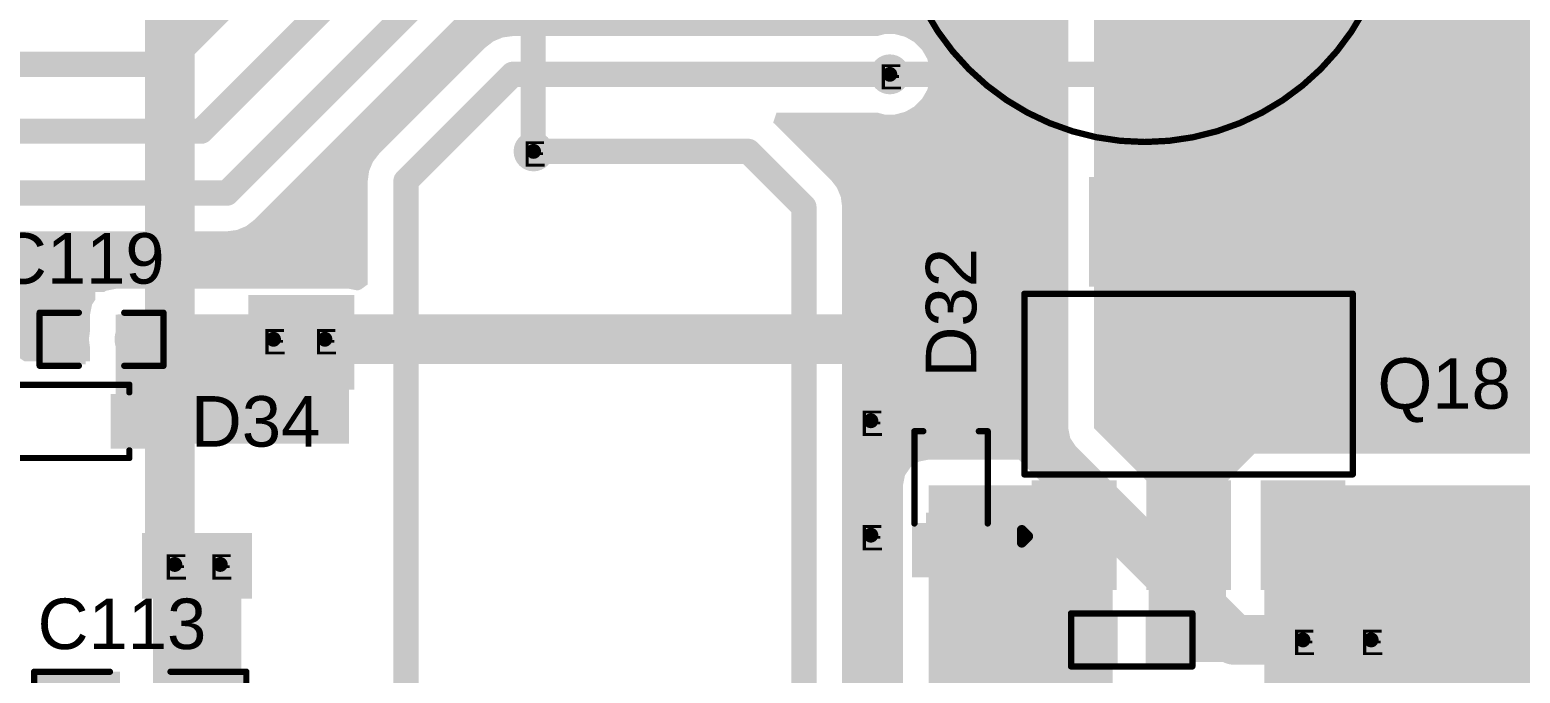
# Model space of a CAD drawing. Header units: inches. Extents: x 68 to 568, y 3 to 460.
# Drawn here: x 155.78 to 185.75, y 267.61 to 280.55 of the extents above; entities that cross this region are included whole.
import ezdxf

# ---------------------------------------------------------------- set-up
doc = ezdxf.new("R2010")
doc.units = ezdxf.units.IN
for name, color, linetype in [('Bottom Layer', 5, 'Continuous'), ('Bottom Solder', 6, 'Continuous'), ('Drill Drawing', 1, 'Continuous'), ('Layer 1', 16, 'Continuous'), ('Layer 2', 76, 'Continuous'), ('Multi-Layer', 9, 'Continuous'), ('Pad Holes', 156, 'Continuous'), ('Top Layer', 1, 'Continuous'), ('Top Overlay', 2, 'Continuous'), ('Top Paste', 8, 'Continuous'), ('Top Solder', 216, 'Continuous'), ('Via Holes', 16, 'Continuous')]:
    doc.layers.add(name, color=color, linetype=linetype)
doc.styles.add('Arial', font='', dxfattribs={"height": 0.2})
doc.styles.get('Arial').set_extended_font_data('Arial')

# ---------------------------------------------------------------- blocks, each defined once
blk = doc.blocks.new('R___0603_503')
at = {"layer": 'Top Layer'}
for points in [[(-0.3809999999999999, 0.4445), (-0.3810000000000001, -0.4445), (-1.143, -0.4445), (-1.143, 0.4445)], [(1.143, 0.4445), (1.143, -0.4445), (0.3809999999999999, -0.4445), (0.3810000000000001, 0.4445)]]:
    blk.add_hatch(color=1, dxfattribs=at).paths.add_polyline_path(points)
at = {"layer": 'Top Paste'}
for points in [[(-0.3809999999999999, 0.4445), (-0.3810000000000001, -0.4445), (-1.143, -0.4445), (-1.143, 0.4445)], [(1.143, 0.4445), (1.143, -0.4445), (0.3809999999999999, -0.4445), (0.3810000000000001, 0.4445)]]:
    blk.add_hatch(color=8, dxfattribs=at).paths.add_polyline_path(points)
at = {"layer": 'Top Solder'}
for points in [[(-0.2793999999999999, 0.5460999999999999), (-0.2794, -0.5461), (-1.2446, -0.5460999999999999), (-1.2446, 0.5461)], [(1.2446, 0.5460999999999999), (1.2446, -0.5461), (0.2793999999999999, -0.5460999999999999), (0.2794, 0.5461)]]:
    blk.add_hatch(color=216, dxfattribs=at).paths.add_polyline_path(points)
at = {"layer": 'Top Overlay'}
for points in [[(-1.2192, 0.5334, 0.127, 0.127, 0), (1.2192, 0.5334, 0.127, 0.127, 0)], [(-1.2192, -0.5334, 0.127, 0.127, 0), (-1.2192, 0.5334, 0.127, 0.127, 0)], [(1.2192, -0.5334, 0.127, 0.127, 0), (1.2192, 0.5334, 0.127, 0.127, 0)], [(-1.2192, -0.5334, 0.127, 0.127, 0), (1.2192, -0.5334, 0.127, 0.127, 0)]]:
    blk.add_lwpolyline(points, format="xyseb", dxfattribs=at)
for points in [[(-1.25095, 0.5334, 0.0635, 0.0635, 1), (-1.18745, 0.5334, 0.0635, 0.0635, 1)], [(-1.25095, 0.5334, 0.0635, 0.0635, 1), (-1.18745, 0.5334, 0.0635, 0.0635, 1)], [(1.18745, 0.5334, 0.0635, 0.0635, 1), (1.25095, 0.5334, 0.0635, 0.0635, 1)], [(1.18745, 0.5334, 0.0635, 0.0635, 1), (1.25095, 0.5334, 0.0635, 0.0635, 1)], [(-1.25095, -0.5334, 0.0635, 0.0635, 1), (-1.18745, -0.5334, 0.0635, 0.0635, 1)], [(-1.25095, -0.5334, 0.0635, 0.0635, 1), (-1.18745, -0.5334, 0.0635, 0.0635, 1)], [(1.18745, -0.5334, 0.0635, 0.0635, 1), (1.25095, -0.5334, 0.0635, 0.0635, 1)], [(1.18745, -0.5334, 0.0635, 0.0635, 1), (1.25095, -0.5334, 0.0635, 0.0635, 1)]]:
    blk.add_lwpolyline(points, format="xyseb", close=True, dxfattribs=at)
blk = doc.blocks.new('SOT__223_535')
at = {"layer": 'Top Layer'}
for points in [[(-1.90000001, 4.05000206), (1.90000001, 4.05000206), (1.90000001, 2.05000098), (-1.90000001, 2.05000098)], [(-3.05000025, -2.04999844), (-1.55000071, -2.04999844), (-1.55000071, -4.04999952), (-3.05000025, -4.04999952)], [(-0.74999977, -2.04999844), (0.74999977, -2.04999844), (0.74999977, -4.04999952), (-0.74999977, -4.04999952)], [(1.55000071, -2.04999844), (3.05000025, -2.04999844), (3.05000025, -4.04999952), (1.55000071, -4.04999952)]]:
    blk.add_hatch(color=1, dxfattribs=at).paths.add_polyline_path(points)
at = {"layer": 'Top Paste'}
for points in [[(-1.90000001, 4.05000206), (1.90000001, 4.05000206), (1.90000001, 2.05000098), (-1.90000001, 2.05000098)], [(-3.05000025, -2.04999844), (-1.55000071, -2.04999844), (-1.55000071, -4.04999952), (-3.05000025, -4.04999952)], [(-0.74999977, -2.04999844), (0.74999977, -2.04999844), (0.74999977, -4.04999952), (-0.74999977, -4.04999952)], [(1.55000071, -2.04999844), (3.05000025, -2.04999844), (3.05000025, -4.04999952), (1.55000071, -4.04999952)]]:
    blk.add_hatch(color=8, dxfattribs=at).paths.add_polyline_path(points)
at = {"layer": 'Top Solder'}
for points in [[(-2.00160001, 4.15160206), (2.00160001, 4.15160206), (2.00160001, 1.94840098), (-2.00160001, 1.94840098)], [(-3.15160025, -1.94839844), (-1.44840071, -1.94839844), (-1.44840071, -4.15159952), (-3.15160025, -4.15159952)], [(-0.85159977, -1.94839844), (0.85159977, -1.94839844), (0.85159977, -4.15159952), (-0.85159977, -4.15159952)], [(1.44840071, -1.94839844), (3.15160025, -1.94839844), (3.15160025, -4.15159952), (1.44840071, -4.15159952)]]:
    blk.add_hatch(color=216, dxfattribs=at).paths.add_polyline_path(points)
at = {"layer": 'Top Overlay'}
for points in [[(-3.302, 1.8034, 0.127, 0.127, 0), (3.302, 1.8034, 0.127, 0.127, 0)], [(-3.302, -1.8288, 0.127, 0.127, 0), (-3.302, 1.8034, 0.127, 0.127, 0)], [(3.302, -1.8288, 0.127, 0.127, 0), (3.302, 1.8034, 0.127, 0.127, 0)], [(-3.302, -1.8288, 0.127, 0.127, 0), (3.302, -1.8288, 0.127, 0.127, 0)], [(-3.3528, -2.9464, 0.1999996, 0.1999996, 0), (-3.2258, -3.0734, 0.1999996, 0.1999996, 0)], [(-3.3528, -3.2004, 0.1999996, 0.1999996, 0), (-3.3528, -2.9464, 0.1999996, 0.1999996, 0)], [(-3.3528, -3.2004, 0.1999996, 0.1999996, 0), (-3.2258, -3.0734, 0.1999996, 0.1999996, 0)]]:
    blk.add_lwpolyline(points, format="xyseb", dxfattribs=at)
for points in [[(-3.33375, 1.8034, 0.0635, 0.0635, 1), (-3.27025, 1.8034, 0.0635, 0.0635, 1)], [(-3.33375, 1.8034, 0.0635, 0.0635, 1), (-3.27025, 1.8034, 0.0635, 0.0635, 1)], [(3.27025, 1.8034, 0.0635, 0.0635, 1), (3.33375, 1.8034, 0.0635, 0.0635, 1)], [(3.27025, 1.8034, 0.0635, 0.0635, 1), (3.33375, 1.8034, 0.0635, 0.0635, 1)], [(-3.33375, -1.8288, 0.0635, 0.0635, 1), (-3.27025, -1.8288, 0.0635, 0.0635, 1)], [(-3.33375, -1.8288, 0.0635, 0.0635, 1), (-3.27025, -1.8288, 0.0635, 0.0635, 1)], [(3.27025, -1.8288, 0.0635, 0.0635, 1), (3.33375, -1.8288, 0.0635, 0.0635, 1)], [(3.27025, -1.8288, 0.0635, 0.0635, 1), (3.33375, -1.8288, 0.0635, 0.0635, 1)], [(-3.4027999, -2.9464, 0.0999998, 0.0999998, 1), (-3.3028001, -2.9464, 0.0999998, 0.0999998, 1)], [(-3.4027999, -2.9464, 0.0999998, 0.0999998, 1), (-3.3028001, -2.9464, 0.0999998, 0.0999998, 1)], [(-3.2757999, -3.0734, 0.0999998, 0.0999998, 1), (-3.1758001, -3.0734, 0.0999998, 0.0999998, 1)], [(-3.2757999, -3.0734, 0.0999998, 0.0999998, 1), (-3.1758001, -3.0734, 0.0999998, 0.0999998, 1)], [(-3.4027999, -3.2004, 0.0999998, 0.0999998, 1), (-3.3028001, -3.2004, 0.0999998, 0.0999998, 1)], [(-3.4027999, -3.2004, 0.0999998, 0.0999998, 1), (-3.3028001, -3.2004, 0.0999998, 0.0999998, 1)]]:
    blk.add_lwpolyline(points, format="xyseb", close=True, dxfattribs=at)
blk = doc.blocks.new('SOD_123_548')
at = {"layer": 'Top Layer'}
for points in [[(-1.0999978, 0.45000037), (-1.0999978, -0.45000037), (-2.04999844, -0.45000037), (-2.04999844, 0.45000037)], [(2.05000352, 0.45000037), (2.05000352, -0.45000037), (1.10000288, -0.45000037), (1.10000288, 0.45000037)]]:
    blk.add_hatch(color=1, dxfattribs=at).paths.add_polyline_path(points)
at = {"layer": 'Top Overlay'}
for points in [[(0.9652025399999999, 0.508), (2.81939746, 0.508), (2.81939746, 0.7999984), (0.9652025399999999, 0.7999984)], [(2.11978748, -0.7874), (2.81938476, -0.7874), (2.81938476, 0.7874), (2.11978748, 0.7874)], [(0.9651974600000001, -0.7999933199999999), (2.81939238, -0.7999933199999999), (2.81939238, -0.50799492), (0.9651974600000001, -0.50799492)]]:
    blk.add_hatch(color=2, dxfattribs=at).paths.add_polyline_path(points)
at = {"layer": 'Top Paste'}
for points in [[(-1.0999978, 0.45000037), (-1.0999978, -0.45000037), (-2.04999844, -0.45000037), (-2.04999844, 0.45000037)], [(2.05000352, 0.45000037), (2.05000352, -0.45000037), (1.10000288, -0.45000037), (1.10000288, 0.45000037)]]:
    blk.add_hatch(color=8, dxfattribs=at).paths.add_polyline_path(points)
at = {"layer": 'Top Solder'}
for points in [[(-0.9983978, 0.55160037), (-0.9983978, -0.55160037), (-2.15159844, -0.55160037), (-2.15159844, 0.55160037)], [(2.15160352, 0.55160037), (2.15160352, -0.55160037), (0.99840288, -0.55160037), (0.99840288, 0.55160037)]]:
    blk.add_hatch(color=216, dxfattribs=at).paths.add_polyline_path(points)
at = {"layer": 'Top Overlay'}
for points in [[(-1.37159746, 0.7366, 0.127, 0.127, 0), (-1.37159746, 0.5841999999999999, 0.127, 0.127, 0)], [(0.9652025399999999, 0.7366, 0.127, 0.127, 0), (-1.37159746, 0.7366, 0.127, 0.127, 0)], [(-1.37159746, -0.5841999999999999, 0.127, 0.127, 0), (-1.37159746, -0.7366, 0.127, 0.127, 0)], [(0.9652025399999999, -0.7366, 0.127, 0.127, 0), (-1.37159746, -0.7366, 0.127, 0.127, 0)]]:
    blk.add_lwpolyline(points, format="xyseb", dxfattribs=at)
for points in [[(-1.40334746, 0.7366, 0.0635, 0.0635, 1), (-1.33984746, 0.7366, 0.0635, 0.0635, 1)], [(-1.40334746, 0.7366, 0.0635, 0.0635, 1), (-1.33984746, 0.7366, 0.0635, 0.0635, 1)], [(-1.40334746, 0.5841999999999999, 0.0635, 0.0635, 1), (-1.33984746, 0.5841999999999999, 0.0635, 0.0635, 1)], [(0.93345254, 0.7366, 0.0635, 0.0635, 1), (0.99695254, 0.7366, 0.0635, 0.0635, 1)], [(-1.40334746, -0.5841999999999999, 0.0635, 0.0635, 1), (-1.33984746, -0.5841999999999999, 0.0635, 0.0635, 1)], [(-1.40334746, -0.7366, 0.0635, 0.0635, 1), (-1.33984746, -0.7366, 0.0635, 0.0635, 1)], [(-1.40334746, -0.7366, 0.0635, 0.0635, 1), (-1.33984746, -0.7366, 0.0635, 0.0635, 1)], [(0.93345254, -0.7366, 0.0635, 0.0635, 1), (0.99695254, -0.7366, 0.0635, 0.0635, 1)]]:
    blk.add_lwpolyline(points, format="xyseb", close=True, dxfattribs=at)
blk = doc.blocks.new('SOD_323_550')
at = {"layer": 'Top Layer'}
for points in [[(-0.74999977, -0.4500003700000001), (-1.55000071, -0.4500003699999999), (-1.55000071, 0.4500003700000001), (-0.74999977, 0.4500003699999999)], [(1.55000071, -0.4500003700000001), (0.74999977, -0.4500003699999999), (0.74999977, 0.4500003700000001), (1.55000071, 0.4500003699999999)]]:
    blk.add_hatch(color=1, dxfattribs=at).paths.add_polyline_path(points)
at = {"layer": 'Top Overlay'}
for points in [[(-2.0003897, 0.48244506), (-0.9081897, 0.48244506), (-0.9081897, 0.7872450599999999), (-2.0003897, 0.7872450599999999)], [(-2.0003897, -0.5081549399999999), (-1.5685897, -0.5081549399999999), (-1.5685897, 0.50784506), (-2.0003897, 0.50784506)], [(-2.0003897, -0.78755494), (-0.9081897, -0.78755494), (-0.9081897, -0.48275494), (-2.0003897, -0.48275494)]]:
    blk.add_hatch(color=2, dxfattribs=at).paths.add_polyline_path(points)
at = {"layer": 'Top Paste'}
for points in [[(-0.74999977, -0.4500003700000001), (-1.55000071, -0.4500003699999999), (-1.55000071, 0.4500003700000001), (-0.74999977, 0.4500003699999999)], [(1.55000071, -0.4500003700000001), (0.74999977, -0.4500003699999999), (0.74999977, 0.4500003700000001), (1.55000071, 0.4500003699999999)]]:
    blk.add_hatch(color=8, dxfattribs=at).paths.add_polyline_path(points)
at = {"layer": 'Top Solder'}
for points in [[(-0.69499861, -0.50500153), (-1.60500187, -0.5050015299999998), (-1.60500187, 0.50500153), (-0.69499861, 0.5050015299999998)], [(1.60500187, -0.50500153), (0.69499861, -0.5050015299999998), (0.69499861, 0.50500153), (1.60500187, 0.5050015299999998)]]:
    blk.add_hatch(color=216, dxfattribs=at).paths.add_polyline_path(points)
at = {"layer": 'Top Overlay'}
for points in [[(-0.9143999999999999, 0.7366, 0.127, 0.127, 0), (0.9397999999999999, 0.7366, 0.127, 0.127, 0)], [(0.9397999999999999, 0.7366, 0.127, 0.127, 0), (0.9397999999999999, 0.5588, 0.127, 0.127, 0)], [(0.9397999999999999, -0.5588, 0.127, 0.127, 0), (0.9397999999999999, -0.7366, 0.127, 0.127, 0)], [(-0.9143999999999999, -0.7366, 0.127, 0.127, 0), (0.9397999999999999, -0.7366, 0.127, 0.127, 0)]]:
    blk.add_lwpolyline(points, format="xyseb", dxfattribs=at)
for points in [[(-0.9461499999999999, 0.7366, 0.0635, 0.0635, 1), (-0.88265, 0.7366, 0.0635, 0.0635, 1)], [(0.9080499999999999, 0.7366, 0.0635, 0.0635, 1), (0.9715499999999999, 0.7366, 0.0635, 0.0635, 1)], [(0.9080499999999999, 0.7366, 0.0635, 0.0635, 1), (0.9715499999999999, 0.7366, 0.0635, 0.0635, 1)], [(0.9080499999999999, 0.5588, 0.0635, 0.0635, 1), (0.9715499999999999, 0.5588, 0.0635, 0.0635, 1)], [(0.9080499999999999, -0.5588, 0.0635, 0.0635, 1), (0.9715499999999999, -0.5588, 0.0635, 0.0635, 1)], [(-0.9461499999999999, -0.7366, 0.0635, 0.0635, 1), (-0.88265, -0.7366, 0.0635, 0.0635, 1)], [(0.9080499999999999, -0.7366, 0.0635, 0.0635, 1), (0.9715499999999999, -0.7366, 0.0635, 0.0635, 1)], [(0.9080499999999999, -0.7366, 0.0635, 0.0635, 1), (0.9715499999999999, -0.7366, 0.0635, 0.0635, 1)]]:
    blk.add_lwpolyline(points, format="xyseb", close=True, dxfattribs=at)
blk = doc.blocks.new('C___0603_569')
at = {"layer": 'Top Layer'}
for points in [[(-0.3809999999999999, 0.4445), (-0.3810000000000001, -0.4445), (-1.143, -0.4445), (-1.143, 0.4445)], [(1.143, 0.4445), (1.143, -0.4445), (0.3809999999999999, -0.4445), (0.3810000000000001, 0.4445)]]:
    blk.add_hatch(color=1, dxfattribs=at).paths.add_polyline_path(points)
at = {"layer": 'Top Paste'}
for points in [[(-0.3809999999999999, 0.4445), (-0.3810000000000001, -0.4445), (-1.143, -0.4445), (-1.143, 0.4445)], [(1.143, 0.4445), (1.143, -0.4445), (0.3809999999999999, -0.4445), (0.3810000000000001, 0.4445)]]:
    blk.add_hatch(color=8, dxfattribs=at).paths.add_polyline_path(points)
at = {"layer": 'Top Solder'}
for points in [[(-0.3210001199999999, 0.5044998799999999), (-0.3210001200000001, -0.50449988), (-1.20299988, -0.5044998799999999), (-1.20299988, 0.50449988)], [(1.20299988, 0.5044998799999999), (1.20299988, -0.50449988), (0.3210001199999999, -0.5044998799999999), (0.3210001200000001, 0.50449988)]]:
    blk.add_hatch(color=216, dxfattribs=at).paths.add_polyline_path(points)
at = {"layer": 'Top Overlay'}
for points in [[(-1.2446, 0.5334, 0.127, 0.127, 0), (-0.4571999999999999, 0.5334, 0.127, 0.127, 0)], [(-1.2446, -0.5334, 0.127, 0.127, 0), (-1.2446, 0.5334, 0.127, 0.127, 0)], [(0.4571999999999999, 0.5334, 0.127, 0.127, 0), (1.2446, 0.5334, 0.127, 0.127, 0)], [(1.2446, -0.5334, 0.127, 0.127, 0), (1.2446, 0.5334, 0.127, 0.127, 0)], [(-1.2446, -0.5334, 0.127, 0.127, 0), (-0.4571999999999999, -0.5334, 0.127, 0.127, 0)], [(0.4571999999999999, -0.5334, 0.127, 0.127, 0), (1.2446, -0.5334, 0.127, 0.127, 0)]]:
    blk.add_lwpolyline(points, format="xyseb", dxfattribs=at)
for points in [[(-1.27635, 0.5334, 0.0635, 0.0635, 1), (-1.21285, 0.5334, 0.0635, 0.0635, 1)], [(-1.27635, 0.5334, 0.0635, 0.0635, 1), (-1.21285, 0.5334, 0.0635, 0.0635, 1)], [(-0.4889499999999999, 0.5334, 0.0635, 0.0635, 1), (-0.42545, 0.5334, 0.0635, 0.0635, 1)], [(0.42545, 0.5334, 0.0635, 0.0635, 1), (0.4889499999999999, 0.5334, 0.0635, 0.0635, 1)], [(1.21285, 0.5334, 0.0635, 0.0635, 1), (1.27635, 0.5334, 0.0635, 0.0635, 1)], [(1.21285, 0.5334, 0.0635, 0.0635, 1), (1.27635, 0.5334, 0.0635, 0.0635, 1)], [(-1.27635, -0.5334, 0.0635, 0.0635, 1), (-1.21285, -0.5334, 0.0635, 0.0635, 1)], [(-1.27635, -0.5334, 0.0635, 0.0635, 1), (-1.21285, -0.5334, 0.0635, 0.0635, 1)], [(-0.4889499999999999, -0.5334, 0.0635, 0.0635, 1), (-0.42545, -0.5334, 0.0635, 0.0635, 1)], [(0.42545, -0.5334, 0.0635, 0.0635, 1), (0.4889499999999999, -0.5334, 0.0635, 0.0635, 1)], [(1.21285, -0.5334, 0.0635, 0.0635, 1), (1.27635, -0.5334, 0.0635, 0.0635, 1)], [(1.21285, -0.5334, 0.0635, 0.0635, 1), (1.27635, -0.5334, 0.0635, 0.0635, 1)]]:
    blk.add_lwpolyline(points, format="xyseb", close=True, dxfattribs=at)
blk = doc.blocks.new('C___1206_575')
at = {"layer": 'Top Layer'}
for points in [[(-2.032, 0.889), (-0.508, 0.889), (-0.508, -0.889), (-2.032, -0.889)], [(0.508, 0.889), (2.032, 0.889), (2.032, -0.889), (0.508, -0.889)]]:
    blk.add_hatch(color=1, dxfattribs=at).paths.add_polyline_path(points)
at = {"layer": 'Top Paste'}
for points in [[(-2.032, 0.889), (-0.508, 0.889), (-0.508, -0.889), (-2.032, -0.889)], [(0.508, 0.889), (2.032, 0.889), (2.032, -0.889), (0.508, -0.889)]]:
    blk.add_hatch(color=8, dxfattribs=at).paths.add_polyline_path(points)
at = {"layer": 'Top Solder'}
for points in [[(-2.1336, 0.9905999999999999), (-0.4064, 0.9905999999999999), (-0.4064, -0.9905999999999999), (-2.1336, -0.9905999999999999)], [(0.4064, 0.9905999999999999), (2.1336, 0.9905999999999999), (2.1336, -0.9905999999999999), (0.4064, -0.9905999999999999)]]:
    blk.add_hatch(color=216, dxfattribs=at).paths.add_polyline_path(points)
at = {"layer": 'Top Overlay'}
for points in [[(-2.1336, -0.9905999999999999, 0.127, 0.127, 0), (-2.1336, 0.9905999999999999, 0.127, 0.127, 0)], [(-2.1336, 0.9905999999999999, 0.127, 0.127, 0), (-0.6096, 0.9905999999999999, 0.127, 0.127, 0)], [(0.6096, 0.9905999999999999, 0.127, 0.127, 0), (2.1336, 0.9905999999999999, 0.127, 0.127, 0)], [(2.1336, -0.9905999999999999, 0.127, 0.127, 0), (2.1336, 0.9905999999999999, 0.127, 0.127, 0)], [(-2.1336, -0.9905999999999999, 0.127, 0.127, 0), (-0.6096, -0.9905999999999999, 0.127, 0.127, 0)], [(0.6096, -0.9905999999999999, 0.127, 0.127, 0), (2.1336, -0.9905999999999999, 0.127, 0.127, 0)]]:
    blk.add_lwpolyline(points, format="xyseb", dxfattribs=at)
for points in [[(-2.16535, 0.9905999999999999, 0.0635, 0.0635, 1), (-2.10185, 0.9905999999999999, 0.0635, 0.0635, 1)], [(-2.16535, 0.9905999999999999, 0.0635, 0.0635, 1), (-2.10185, 0.9905999999999999, 0.0635, 0.0635, 1)], [(-0.64135, 0.9905999999999999, 0.0635, 0.0635, 1), (-0.57785, 0.9905999999999999, 0.0635, 0.0635, 1)], [(0.57785, 0.9905999999999999, 0.0635, 0.0635, 1), (0.64135, 0.9905999999999999, 0.0635, 0.0635, 1)], [(2.10185, 0.9905999999999999, 0.0635, 0.0635, 1), (2.16535, 0.9905999999999999, 0.0635, 0.0635, 1)], [(2.10185, 0.9905999999999999, 0.0635, 0.0635, 1), (2.16535, 0.9905999999999999, 0.0635, 0.0635, 1)], [(-2.16535, -0.9905999999999999, 0.0635, 0.0635, 1), (-2.10185, -0.9905999999999999, 0.0635, 0.0635, 1)], [(-2.16535, -0.9905999999999999, 0.0635, 0.0635, 1), (-2.10185, -0.9905999999999999, 0.0635, 0.0635, 1)], [(-0.64135, -0.9905999999999999, 0.0635, 0.0635, 1), (-0.57785, -0.9905999999999999, 0.0635, 0.0635, 1)], [(0.57785, -0.9905999999999999, 0.0635, 0.0635, 1), (0.64135, -0.9905999999999999, 0.0635, 0.0635, 1)], [(2.10185, -0.9905999999999999, 0.0635, 0.0635, 1), (2.16535, -0.9905999999999999, 0.0635, 0.0635, 1)], [(2.10185, -0.9905999999999999, 0.0635, 0.0635, 1), (2.16535, -0.9905999999999999, 0.0635, 0.0635, 1)]]:
    blk.add_lwpolyline(points, format="xyseb", close=True, dxfattribs=at)
blk = doc.blocks.new('EEUFR1V471B_583')
at = {"layer": 'Bottom Layer'}
h = blk.add_hatch(color=5, dxfattribs=at)
edge = h.paths.add_edge_path()
edge.add_arc((-2.499995, 0), 0.7999984, 0, 360)
h = blk.add_hatch(color=5, dxfattribs=at)
edge = h.paths.add_edge_path()
edge.add_arc((2.499995, 0), 0.7999984, 0, 360)
at = {"layer": 'Bottom Solder'}
h = blk.add_hatch(color=6, dxfattribs=at)
edge = h.paths.add_edge_path()
edge.add_arc((-2.499995, 0), 0.8499983, 0, 360)
h = blk.add_hatch(color=6, dxfattribs=at)
edge = h.paths.add_edge_path()
edge.add_arc((2.499995, 0), 0.8499983, 0, 360)
at = {"layer": 'Layer 1'}
h = blk.add_hatch(color=16, dxfattribs=at)
edge = h.paths.add_edge_path()
edge.add_arc((-2.499995, 0), 0.7999984, 0, 360)
h = blk.add_hatch(color=16, dxfattribs=at)
edge = h.paths.add_edge_path()
edge.add_arc((2.499995, 0), 0.7999984, 0, 360)
at = {"layer": 'Layer 2'}
h = blk.add_hatch(color=76, dxfattribs=at)
edge = h.paths.add_edge_path()
edge.add_arc((-2.499995, 0), 0.7999984, 0, 360)
h = blk.add_hatch(color=76, dxfattribs=at)
edge = h.paths.add_edge_path()
edge.add_arc((2.499995, 0), 0.7999984, 0, 360)
at = {"layer": 'Multi-Layer'}
h = blk.add_hatch(color=9, dxfattribs=at)
edge = h.paths.add_edge_path()
edge.add_arc((-2.499995, 0), 0.7999984, 0, 360)
h = blk.add_hatch(color=9, dxfattribs=at)
edge = h.paths.add_edge_path()
edge.add_arc((2.499995, 0), 0.7999984, 0, 360)
at = {"layer": 'Pad Holes'}
h = blk.add_hatch(color=7, dxfattribs=at)
edge = h.paths.add_edge_path()
edge.add_arc((-2.499995, 0), 0.499999, 0, 360)
h = blk.add_hatch(color=7, dxfattribs=at)
edge = h.paths.add_edge_path()
edge.add_arc((2.499995, 0), 0.499999, 0, 360)
at = {"layer": 'Top Layer'}
h = blk.add_hatch(color=1, dxfattribs=at)
edge = h.paths.add_edge_path()
edge.add_arc((-2.499995, 0), 0.7999984, 0, 360)
h = blk.add_hatch(color=1, dxfattribs=at)
edge = h.paths.add_edge_path()
edge.add_arc((2.499995, 0), 0.7999984, 0, 360)
at = {"layer": 'Top Overlay'}
blk.add_hatch(color=2, dxfattribs=at).paths.add_polyline_path([(3.556, 3.556), (3.556, -3.556), (4.318000000000001, -2.54), (4.826, -1.016), (4.97265452, 0.52333652), (4.826, 1.524)])
at = {"layer": 'Top Solder'}
h = blk.add_hatch(color=216, dxfattribs=at)
edge = h.paths.add_edge_path()
edge.add_arc((-2.499995, 0), 0.8499983, 0, 360)
h = blk.add_hatch(color=216, dxfattribs=at)
edge = h.paths.add_edge_path()
edge.add_arc((2.499995, 0), 0.8499983, 0, 360)
at = {"layer": 'Top Overlay'}
for points in [[(5.000116999999999, 0, 0.127, 0.127, 1), (-4.999863, 0, 0.127, 0.127, 1)], [(-4.1275, 0.7619999999999999, 0.127, 0.127, 1), (-4.0005, 0.7619999999999999, 0.127, 0.127, 1)], [(-5.031612999999999, 0, 0.0635, 0.0635, 1), (-4.968113, 0, 0.0635, 0.0635, 1)], [(-4.6355, 0, 0.127, 0.127, 1), (-4.5085, 0, 0.127, 0.127, 1)], [(-3.619499999999999, 0, 0.127, 0.127, 1), (-3.4925, 0, 0.127, 0.127, 1)], [(4.968367, 0, 0.0635, 0.0635, 1), (5.031867, 0, 0.0635, 0.0635, 1)], [(-4.1275, -0.7619999999999999, 0.127, 0.127, 1), (-4.0005, -0.7619999999999999, 0.127, 0.127, 1)]]:
    blk.add_lwpolyline(points, format="xyseb", close=True, dxfattribs=at)
for points in [[(-4.064, 0.7619999999999999, 0.254, 0.254, 0), (-4.064, -0.7619999999999999, 0.254, 0.254, 0)], [(-3.556, 0, 0.254, 0.254, 0), (-4.571999999999999, 0, 0.254, 0.254, 0)]]:
    blk.add_lwpolyline(points, format="xyseb", dxfattribs=at)

msp = doc.modelspace()

# ---------------------------------------------------------------- hatches: boundary and pattern name
at = {"layer": 'Bottom Layer'}
h = msp.add_hatch(color=5, dxfattribs=at)
edge = h.paths.add_edge_path()
edge.add_arc((173.0756, 279.654), 0.2999994, 0, 360)
h = msp.add_hatch(color=5, dxfattribs=at)
edge = h.paths.add_edge_path()
edge.add_arc((165.9128, 278.1046), 0.2999994, 0, 360)
for points in [[(162.30949504, 273.31100024), (162.30949504, 275.21600024), (160.17589504, 275.21600024), (160.17589504, 273.31100024)], [(158.0388, 269.113), (160.2486, 269.113), (160.2486, 270.4338), (158.0388, 270.4338)]]:
    msp.add_hatch(color=5, dxfattribs=at).paths.add_polyline_path(points)
h = msp.add_hatch(color=5, dxfattribs=at)
edge = h.paths.add_edge_path()
edge.add_arc((160.68389504, 274.32700024), 0.2999994, 0, 360)
h = msp.add_hatch(color=5, dxfattribs=at)
edge = h.paths.add_edge_path()
edge.add_arc((161.71755312, 274.32700024), 0.2999994, 0, 360)
h = msp.add_hatch(color=5, dxfattribs=at)
edge = h.paths.add_edge_path()
edge.add_arc((172.6946, 272.68800174), 0.2999994, 0, 360)
h = msp.add_hatch(color=5, dxfattribs=at)
edge = h.paths.add_edge_path()
edge.add_arc((172.6946, 270.38800126), 0.2999994, 0, 360)
h = msp.add_hatch(color=5, dxfattribs=at)
edge = h.paths.add_edge_path()
edge.add_arc((158.6992, 269.7988), 0.2999994, 0, 360)
h = msp.add_hatch(color=5, dxfattribs=at)
edge = h.paths.add_edge_path()
edge.add_arc((159.6136, 269.7988), 0.2999994, 0, 360)
h = msp.add_hatch(color=5, dxfattribs=at)
edge = h.paths.add_edge_path()
edge.add_arc((181.38280208, 268.28180024), 0.2999994, 0, 360)
h = msp.add_hatch(color=5, dxfattribs=at)
edge = h.paths.add_edge_path()
edge.add_arc((182.75440208, 268.28180024), 0.2999994, 0, 360)
at = {"layer": 'Bottom Solder'}
h = msp.add_hatch(color=6, dxfattribs=at)
edge = h.paths.add_edge_path()
edge.add_arc((173.0756, 279.654), 0.4015993999999999, 0, 360)
h = msp.add_hatch(color=6, dxfattribs=at)
edge = h.paths.add_edge_path()
edge.add_arc((165.9128, 278.1046), 0.4015993999999999, 0, 360)
h = msp.add_hatch(color=6, dxfattribs=at)
edge = h.paths.add_edge_path()
edge.add_arc((160.68389504, 274.32700024), 0.4015993999999999, 0, 360)
h = msp.add_hatch(color=6, dxfattribs=at)
edge = h.paths.add_edge_path()
edge.add_arc((161.71755312, 274.32700024), 0.4015993999999999, 0, 360)
h = msp.add_hatch(color=6, dxfattribs=at)
edge = h.paths.add_edge_path()
edge.add_arc((172.6946, 272.68800174), 0.4015993999999999, 0, 360)
h = msp.add_hatch(color=6, dxfattribs=at)
edge = h.paths.add_edge_path()
edge.add_arc((172.6946, 270.38800126), 0.4015993999999999, 0, 360)
h = msp.add_hatch(color=6, dxfattribs=at)
edge = h.paths.add_edge_path()
edge.add_arc((158.6992, 269.7988), 0.4015993999999999, 0, 360)
h = msp.add_hatch(color=6, dxfattribs=at)
edge = h.paths.add_edge_path()
edge.add_arc((159.6136, 269.7988), 0.4015993999999999, 0, 360)
h = msp.add_hatch(color=6, dxfattribs=at)
edge = h.paths.add_edge_path()
edge.add_arc((181.38280208, 268.28180024), 0.4015993999999999, 0, 360)
h = msp.add_hatch(color=6, dxfattribs=at)
edge = h.paths.add_edge_path()
edge.add_arc((182.75440208, 268.28180024), 0.4015993999999999, 0, 360)
at = {"layer": 'Layer 1'}
h = msp.add_hatch(color=16, dxfattribs=at)
edge = h.paths.add_edge_path()
edge.add_arc((173.0756, 279.654), 0.2999994, 0, 360)
h = msp.add_hatch(color=16, dxfattribs=at)
edge = h.paths.add_edge_path()
edge.add_arc((165.9128, 278.1046), 0.2999994, 0, 360)
h = msp.add_hatch(color=16, dxfattribs=at)
edge = h.paths.add_edge_path()
edge.add_arc((160.68389504, 274.32700024), 0.2999994, 0, 360)
h = msp.add_hatch(color=16, dxfattribs=at)
edge = h.paths.add_edge_path()
edge.add_arc((161.71755312, 274.32700024), 0.2999994, 0, 360)
h = msp.add_hatch(color=16, dxfattribs=at)
edge = h.paths.add_edge_path()
edge.add_arc((172.6946, 272.68800174), 0.2999994, 0, 360)
h = msp.add_hatch(color=16, dxfattribs=at)
edge = h.paths.add_edge_path()
edge.add_arc((172.6946, 270.38800126), 0.2999994, 0, 360)
h = msp.add_hatch(color=16, dxfattribs=at)
edge = h.paths.add_edge_path()
edge.add_arc((158.6992, 269.7988), 0.2999994, 0, 360)
h = msp.add_hatch(color=16, dxfattribs=at)
edge = h.paths.add_edge_path()
edge.add_arc((159.6136, 269.7988), 0.2999994, 0, 360)
h = msp.add_hatch(color=16, dxfattribs=at)
edge = h.paths.add_edge_path()
edge.add_arc((181.38280208, 268.28180024), 0.2999994, 0, 360)
h = msp.add_hatch(color=16, dxfattribs=at)
edge = h.paths.add_edge_path()
edge.add_arc((182.75440208, 268.28180024), 0.2999994, 0, 360)
at = {"layer": 'Layer 2'}
h = msp.add_hatch(color=76, dxfattribs=at)
edge = h.paths.add_edge_path()
edge.add_arc((173.0756, 279.654), 0.2999994, 0, 360)
h = msp.add_hatch(color=76, dxfattribs=at)
edge = h.paths.add_edge_path()
edge.add_arc((165.9128, 278.1046), 0.2999994, 0, 360)
h = msp.add_hatch(color=76, dxfattribs=at)
edge = h.paths.add_edge_path()
edge.add_arc((160.68389504, 274.32700024), 0.2999994, 0, 360)
h = msp.add_hatch(color=76, dxfattribs=at)
edge = h.paths.add_edge_path()
edge.add_arc((161.71755312, 274.32700024), 0.2999994, 0, 360)
h = msp.add_hatch(color=76, dxfattribs=at)
edge = h.paths.add_edge_path()
edge.add_arc((172.6946, 272.68800174), 0.2999994, 0, 360)
h = msp.add_hatch(color=76, dxfattribs=at)
edge = h.paths.add_edge_path()
edge.add_arc((172.6946, 270.38800126), 0.2999994, 0, 360)
h = msp.add_hatch(color=76, dxfattribs=at)
edge = h.paths.add_edge_path()
edge.add_arc((158.6992, 269.7988), 0.2999994, 0, 360)
h = msp.add_hatch(color=76, dxfattribs=at)
edge = h.paths.add_edge_path()
edge.add_arc((159.6136, 269.7988), 0.2999994, 0, 360)
h = msp.add_hatch(color=76, dxfattribs=at)
edge = h.paths.add_edge_path()
edge.add_arc((181.38280208, 268.28180024), 0.2999994, 0, 360)
h = msp.add_hatch(color=76, dxfattribs=at)
edge = h.paths.add_edge_path()
edge.add_arc((182.75440208, 268.28180024), 0.2999994, 0, 360)
at = {"layer": 'Top Layer'}
for points in [[(170.32459204, 297.24157214), (170.32244828, 297.2308), (170.32244828, 292.3794), (170.36187416, 292.18118856), (170.47415232, 292.01315232), (170.64218856, 291.9008741599999), (170.8404, 291.86144828), (175.02144828, 291.86144828), (175.02144828, 286.258), (175.06087416, 286.05978602), (175.17315232, 285.89175232), (175.17315994, 285.89174724), (176.6648486, 284.40005604), (176.6648486, 272.53800204), (176.70427448, 272.3397906), (176.81655264, 272.17175436), (176.89461954, 272.09368746), (176.81685744, 271.90595352), (173.85759996, 271.90595352), (173.65938852, 271.86652764), (173.49135228, 271.75424948), (173.37907412, 271.58621324), (173.33964824, 271.3880018), (173.33964824, 266.065), (172.11697606, 266.065), (172.11697606, 276.987), (172.09078866, 277.18592264), (172.014007, 277.3712893), (171.89186602, 277.53046602), (170.77426602, 278.64806602), (170.72975252, 278.68222394), (170.79872876, 278.88542394), (172.82209784, 278.88542394), (172.9692248, 278.8460006), (173.1819752, 278.8460006), (173.38747644, 278.90106526), (173.57172296, 279.00744046), (173.72215954, 279.15787704), (173.82853474, 279.3421235599999), (173.8835994, 279.5476248), (173.8835994, 279.7603752), (173.82853474, 279.96587644), (173.72215954, 280.15012296), (173.57172296, 280.30055954), (173.38747644, 280.4069347399999), (173.1819752, 280.4619994), (172.9692248, 280.4619994), (172.82209784, 280.42257606), (165.49304976, 280.42257606), (165.29412712, 280.39638866), (165.10876046, 280.319607), (164.94958374, 280.19746602), (164.94957612, 280.19745586), (162.80393398, 278.05181626), (162.681793, 277.89263954), (162.60501134, 277.7072728799999), (162.57882394, 277.50835024), (162.57882394, 275.42904782), (162.44271042, 275.33122226), (162.3756214, 275.30777044), (162.2044, 275.34182676), (161.73175426, 275.34182676), (161.71755312, 275.3436962), (157.9882032, 275.3436962), (157.97400206, 275.34182676), (157.513401, 275.34182676), (157.31518956, 275.30240088), (157.28091734, 275.27950024), (157.0992032, 275.27950024), (157.0992032, 275.1183601), (157.03487516, 275.02208648), (156.99544928, 274.82387504), (156.99544928, 274.50885916), (156.97150724, 274.32700024), (156.99544928, 274.14514132), (156.99544928, 273.88250024), (155.67780396, 273.88250024), (155.57001144, 273.95452448), (155.3718, 273.99395036), (149.47489536, 273.99395036), (149.27668392, 273.95452448), (149.10864768, 273.84224632), (148.99636952, 273.67421008), (148.95694364, 273.47599864), (148.95694364, 271.8308), (148.95694364, 263.17640024), (148.96689536, 263.12636732), (148.96689536, 262.66840024), (149.34789536, 262.66840024), (149.34789536, 261.30950024), (149.34789536, 260.4905763), (145.18590216, 260.4905763), (145.0387752, 260.52999964), (144.8260248, 260.52999964), (144.62052356, 260.4749349799999), (144.43627704, 260.36855978), (144.28584046, 260.2181232), (144.17946526, 260.03387668), (144.15057022, 259.92603844), (143.95123356, 259.83278234), (143.92331896, 259.83349354), (143.86425126, 259.87296006), (143.86425126, 275.92954466), (144.43253054, 276.49782394), (159.74838256, 276.49782394), (159.9473052, 276.52401134), (160.13267186, 276.600793), (160.29184858, 276.72293398), (165.99834466, 282.4294326), (165.99835482, 282.4294402199999), (166.1204958, 282.58861694), (166.19727746, 282.7739836), (166.22346486, 282.97290624), (166.22346486, 291.11697936), (166.22346486, 292.54532296), (166.40137408, 292.64804056), (166.55181066, 292.79847714), (166.65818586, 292.98272366), (166.71325052, 293.1882249), (166.71325052, 293.4009753), (166.67382718, 293.54810226), (166.67382718, 297.39864828), (170.19567942, 297.39864828)], [(180.98280288, 288.29), (192.659, 288.29), (192.659, 272.02560022), (180.40780276, 272.02560022), (179.83280264, 271.4506001), (179.83280264, 267.83730024), (178.2826, 267.83730024), (178.2826, 271.43820236), (177.18280032, 272.53800204), (177.18280032, 284.61459968), (175.5394, 286.258), (175.5394, 291.8714), (180.98280288, 291.8714)], [(157.513401, 272.2259986), (162.2044, 272.2259986), (162.2044, 274.82387504), (157.513401, 274.82387504)], [(173.85759996, 266.065), (177.5588016, 266.065), (177.5588016, 271.3880018), (173.85759996, 271.3880018)], [(193.675, 271.3880018), (180.6068016, 271.3880018), (180.6068016, 267.83730024), (193.675, 267.83730024)], [(158.260796, 264.50200084), (160.03568704, 264.50200084), (160.03568704, 270.383), (158.260796, 270.383)], [(180.6068016, 266.065), (196.62410256, 266.065), (196.62410256, 269.94456552), (180.6068016, 269.94456552)]]:
    msp.add_hatch(color=1, dxfattribs=at).paths.add_polyline_path(points)
h = msp.add_hatch(color=1, dxfattribs=at)
edge = h.paths.add_edge_path()
edge.add_arc((173.0756, 279.654), 0.2999994, 0, 360)
h = msp.add_hatch(color=1, dxfattribs=at)
edge = h.paths.add_edge_path()
edge.add_arc((165.9128, 278.1046), 0.2999994, 0, 360)
h = msp.add_hatch(color=1, dxfattribs=at)
edge = h.paths.add_edge_path()
edge.add_arc((160.68389504, 274.32700024), 0.2999994, 0, 360)
h = msp.add_hatch(color=1, dxfattribs=at)
edge = h.paths.add_edge_path()
edge.add_arc((161.71755312, 274.32700024), 0.2999994, 0, 360)
h = msp.add_hatch(color=1, dxfattribs=at)
edge = h.paths.add_edge_path()
edge.add_arc((172.6946, 272.68800174), 0.2999994, 0, 360)
h = msp.add_hatch(color=1, dxfattribs=at)
edge = h.paths.add_edge_path()
edge.add_arc((172.6946, 270.38800126), 0.2999994, 0, 360)
h = msp.add_hatch(color=1, dxfattribs=at)
edge = h.paths.add_edge_path()
edge.add_arc((158.6992, 269.7988), 0.2999994, 0, 360)
h = msp.add_hatch(color=1, dxfattribs=at)
edge = h.paths.add_edge_path()
edge.add_arc((159.6136, 269.7988), 0.2999994, 0, 360)
h = msp.add_hatch(color=1, dxfattribs=at)
edge = h.paths.add_edge_path()
edge.add_arc((181.38280208, 268.28180024), 0.2999994, 0, 360)
h = msp.add_hatch(color=1, dxfattribs=at)
edge = h.paths.add_edge_path()
edge.add_arc((182.75440208, 268.28180024), 0.2999994, 0, 360)
at = {"layer": 'Top Solder'}
h = msp.add_hatch(color=216, dxfattribs=at)
edge = h.paths.add_edge_path()
edge.add_arc((173.0756, 279.654), 0.4015993999999999, 0, 360)
h = msp.add_hatch(color=216, dxfattribs=at)
edge = h.paths.add_edge_path()
edge.add_arc((165.9128, 278.1046), 0.4015993999999999, 0, 360)
h = msp.add_hatch(color=216, dxfattribs=at)
edge = h.paths.add_edge_path()
edge.add_arc((160.68389504, 274.32700024), 0.4015993999999999, 0, 360)
h = msp.add_hatch(color=216, dxfattribs=at)
edge = h.paths.add_edge_path()
edge.add_arc((161.71755312, 274.32700024), 0.4015993999999999, 0, 360)
h = msp.add_hatch(color=216, dxfattribs=at)
edge = h.paths.add_edge_path()
edge.add_arc((172.6946, 272.68800174), 0.4015993999999999, 0, 360)
h = msp.add_hatch(color=216, dxfattribs=at)
edge = h.paths.add_edge_path()
edge.add_arc((172.6946, 270.38800126), 0.4015993999999999, 0, 360)
h = msp.add_hatch(color=216, dxfattribs=at)
edge = h.paths.add_edge_path()
edge.add_arc((158.6992, 269.7988), 0.4015993999999999, 0, 360)
h = msp.add_hatch(color=216, dxfattribs=at)
edge = h.paths.add_edge_path()
edge.add_arc((159.6136, 269.7988), 0.4015993999999999, 0, 360)
h = msp.add_hatch(color=216, dxfattribs=at)
edge = h.paths.add_edge_path()
edge.add_arc((181.38280208, 268.28180024), 0.4015993999999999, 0, 360)
h = msp.add_hatch(color=216, dxfattribs=at)
edge = h.paths.add_edge_path()
edge.add_arc((182.75440208, 268.28180024), 0.4015993999999999, 0, 360)
at = {"layer": 'Via Holes'}
h = msp.add_hatch(color=7, dxfattribs=at)
edge = h.paths.add_edge_path()
edge.add_arc((173.0756, 279.654), 0.1499997, 0, 360)
h = msp.add_hatch(color=7, dxfattribs=at)
edge = h.paths.add_edge_path()
edge.add_arc((165.9128, 278.1046), 0.1499997, 0, 360)
h = msp.add_hatch(color=7, dxfattribs=at)
edge = h.paths.add_edge_path()
edge.add_arc((160.68389504, 274.32700024), 0.1499997, 0, 360)
h = msp.add_hatch(color=7, dxfattribs=at)
edge = h.paths.add_edge_path()
edge.add_arc((161.71755312, 274.32700024), 0.1499997, 0, 360)
h = msp.add_hatch(color=7, dxfattribs=at)
edge = h.paths.add_edge_path()
edge.add_arc((172.6946, 272.68800174), 0.1499997, 0, 360)
h = msp.add_hatch(color=7, dxfattribs=at)
edge = h.paths.add_edge_path()
edge.add_arc((172.6946, 270.38800126), 0.1499997, 0, 360)
h = msp.add_hatch(color=7, dxfattribs=at)
edge = h.paths.add_edge_path()
edge.add_arc((158.6992, 269.7988), 0.1499997, 0, 360)
h = msp.add_hatch(color=7, dxfattribs=at)
edge = h.paths.add_edge_path()
edge.add_arc((159.6136, 269.7988), 0.1499997, 0, 360)
h = msp.add_hatch(color=7, dxfattribs=at)
edge = h.paths.add_edge_path()
edge.add_arc((181.38280208, 268.28180024), 0.1499997, 0, 360)
h = msp.add_hatch(color=7, dxfattribs=at)
edge = h.paths.add_edge_path()
edge.add_arc((182.75440208, 268.28180024), 0.1499997, 0, 360)

# ---------------------------------------------------------------- linework, layer by layer
at = {"layer": 'Bottom Layer'}
for points in [[(165.90525112, 278.1046, 0.508, 0.508, 0), (165.90525112, 293.2938, 0.508, 0.508, 0)], [(158.60091216, 269.61463984, 1.00000054, 1.00000054, 0), (158.60091216, 283.23251456, 1.00000054, 1.00000054, 0)], [(182.0926, 279.654, 0.508, 0.508, 0), (183.36479456, 280.9261945599999, 0.508, 0.508, 0)], [(173.0756, 279.654, 0.508, 0.508, 0), (182.0926, 279.654, 0.508, 0.508, 0)], [(161.71755312, 274.32700024, 1.00000054, 1.00000054, 0), (173.95759976, 274.32700024, 1.00000054, 1.00000054, 0)], [(161.71755312, 273.90294216, 1.00000054, 1.00000054, 0), (161.71755312, 274.32700024, 1.00000054, 1.00000054, 0)], [(173.95759976, 274.32700024, 1.00000054, 1.00000054, 0), (180.00279976, 268.28180024, 1.00000054, 1.00000054, 0)], [(159.00870154, 269.7988, 1.00000054, 1.00000054, 0), (159.1437, 269.93379846, 1.00000054, 1.00000054, 0)], [(158.5893704, 269.60309808, 1.00000054, 1.00000054, 0), (158.60091216, 269.61463984, 1.00000054, 1.00000054, 0)], [(158.6992, 269.7988, 1.00000054, 1.00000054, 0), (159.00870154, 269.7988, 1.00000054, 1.00000054, 0)], [(180.00279976, 268.28180024, 1.00000054, 1.00000054, 0), (182.75440208, 268.28180024, 1.00000054, 1.00000054, 0)]]:
    msp.add_lwpolyline(points, format="xyseb", dxfattribs=at)
for points in [[(172.9486, 279.654, 0.254, 0.254, 1), (173.2026, 279.654, 0.254, 0.254, 1)], [(181.9656, 279.654, 0.254, 0.254, 1), (182.2196, 279.654, 0.254, 0.254, 1)], [(181.9656, 279.654, 0.254, 0.254, 1), (182.2196, 279.654, 0.254, 0.254, 1)], [(165.77825112, 278.1046, 0.254, 0.254, 1), (166.03225112, 278.1046, 0.254, 0.254, 1)], [(161.46755362, 274.32700024, 0.499999, 0.499999, 1), (161.96755262, 274.32700024, 0.499999, 0.499999, 1)], [(161.46755362, 274.32700024, 0.499999, 0.499999, 1), (161.96755262, 274.32700024, 0.499999, 0.499999, 1)], [(173.70760026, 274.32700024, 0.499999, 0.499999, 1), (174.20759926, 274.32700024, 0.499999, 0.499999, 1)], [(173.70760026, 274.32700024, 0.499999, 0.499999, 1), (174.20759926, 274.32700024, 0.499999, 0.499999, 1)], [(161.46755362, 273.90294216, 0.499999, 0.499999, 1), (161.96755262, 273.90294216, 0.499999, 0.499999, 1)], [(158.8937005, 269.93379846, 0.499999, 0.499999, 1), (159.3936995, 269.93379846, 0.499999, 0.499999, 1)], [(158.3393709, 269.60309808, 0.499999, 0.499999, 1), (158.8393699, 269.60309808, 0.499999, 0.499999, 1)], [(158.35091266, 269.61463984, 0.499999, 0.499999, 1), (158.85091166, 269.61463984, 0.499999, 0.499999, 1)], [(158.35091266, 269.61463984, 0.499999, 0.499999, 1), (158.85091166, 269.61463984, 0.499999, 0.499999, 1)], [(158.4492005, 269.7988, 0.499999, 0.499999, 1), (158.9491995, 269.7988, 0.499999, 0.499999, 1)], [(158.75870204, 269.7988, 0.499999, 0.499999, 1), (159.25870104, 269.7988, 0.499999, 0.499999, 1)], [(158.75870204, 269.7988, 0.499999, 0.499999, 1), (159.25870104, 269.7988, 0.499999, 0.499999, 1)], [(179.75280026, 268.28180024, 0.499999, 0.499999, 1), (180.25279926, 268.28180024, 0.499999, 0.499999, 1)], [(179.75280026, 268.28180024, 0.499999, 0.499999, 1), (180.25279926, 268.28180024, 0.499999, 0.499999, 1)], [(182.50440258, 268.28180024, 0.499999, 0.499999, 1), (183.00440158, 268.28180024, 0.499999, 0.499999, 1)]]:
    msp.add_lwpolyline(points, format="xyseb", close=True, dxfattribs=at)
at = {"layer": 'Top Layer'}
for points in [[(158.53772712, 279.8572, 0.508, 0.508, 0), (162.01752712, 283.337, 0.508, 0.508, 0)], [(159.74838256, 277.2664, 0.508, 0.508, 0), (165.4548888, 282.97290624, 0.508, 0.508, 0)], [(159.2284344, 278.511, 0.508, 0.508, 0), (163.64949744, 282.9320630399999, 0.508, 0.508, 0)], [(142.58164016, 279.8572, 0.508, 0.508, 0), (158.53772712, 279.8572, 0.508, 0.508, 0)], [(163.3474, 277.50835024, 0.508, 0.508, 0), (165.49304976, 279.654, 0.508, 0.508, 0)], [(165.49304976, 279.654, 0.508, 0.508, 0), (173.0756, 279.654, 0.508, 0.508, 0)], [(143.32531152, 278.511, 0.508, 0.508, 0), (159.2284344, 278.511, 0.508, 0.508, 0)], [(165.9128, 278.1046, 0.508, 0.508, 0), (170.2308, 278.1046, 0.508, 0.508, 0)], [(170.2308, 278.1046, 0.508, 0.508, 0), (171.3484, 276.987, 0.508, 0.508, 0)], [(144.11417456, 277.2664, 0.508, 0.508, 0), (159.74838256, 277.2664, 0.508, 0.508, 0)], [(163.3474, 266.54867696, 0.508, 0.508, 0), (163.3474, 277.50835024, 0.508, 0.508, 0)], [(171.3484, 258.34546248, 0.508, 0.508, 0), (171.3484, 276.987, 0.508, 0.508, 0)], [(157.9882032, 274.32700024, 1.00000054, 1.00000054, 0), (160.68389504, 274.32700024, 1.00000054, 1.00000054, 0)], [(160.68389504, 274.32700024, 1.00000054, 1.00000054, 0), (161.71755312, 274.32700024, 1.00000054, 1.00000054, 0)], [(157.9882032, 274.32700024, 0.508, 0.508, 0), (157.98830226, 274.32690118, 0.508, 0.508, 0)], [(157.98830226, 272.6760993, 0.508, 0.508, 0), (157.98840132, 272.67600024, 0.508, 0.508, 0)]]:
    msp.add_lwpolyline(points, format="xyseb", dxfattribs=at)
for points in [[(158.41072712, 279.8572, 0.254, 0.254, 1), (158.66472712, 279.8572, 0.254, 0.254, 1)], [(158.41072712, 279.8572, 0.254, 0.254, 1), (158.66472712, 279.8572, 0.254, 0.254, 1)], [(165.36604976, 279.654, 0.254, 0.254, 1), (165.62004976, 279.654, 0.254, 0.254, 1)], [(165.36604976, 279.654, 0.254, 0.254, 1), (165.62004976, 279.654, 0.254, 0.254, 1)], [(172.9486, 279.654, 0.254, 0.254, 1), (173.2026, 279.654, 0.254, 0.254, 1)], [(159.1014344, 278.511, 0.254, 0.254, 1), (159.3554344, 278.511, 0.254, 0.254, 1)], [(159.1014344, 278.511, 0.254, 0.254, 1), (159.3554344, 278.511, 0.254, 0.254, 1)], [(165.7858, 278.1046, 0.254, 0.254, 1), (166.0398, 278.1046, 0.254, 0.254, 1)], [(170.1038, 278.1046, 0.254, 0.254, 1), (170.3578, 278.1046, 0.254, 0.254, 1)], [(170.1038, 278.1046, 0.254, 0.254, 1), (170.3578, 278.1046, 0.254, 0.254, 1)], [(159.62138256, 277.2664, 0.254, 0.254, 1), (159.87538256, 277.2664, 0.254, 0.254, 1)], [(159.62138256, 277.2664, 0.254, 0.254, 1), (159.87538256, 277.2664, 0.254, 0.254, 1)], [(163.2204, 277.50835024, 0.254, 0.254, 1), (163.4744, 277.50835024, 0.254, 0.254, 1)], [(163.2204, 277.50835024, 0.254, 0.254, 1), (163.4744, 277.50835024, 0.254, 0.254, 1)], [(171.2214, 276.987, 0.254, 0.254, 1), (171.4754, 276.987, 0.254, 0.254, 1)], [(171.2214, 276.987, 0.254, 0.254, 1), (171.4754, 276.987, 0.254, 0.254, 1)], [(157.7382037, 274.32700024, 0.499999, 0.499999, 1), (158.2382027, 274.32700024, 0.499999, 0.499999, 1)], [(160.43389554, 274.32700024, 0.499999, 0.499999, 1), (160.93389454, 274.32700024, 0.499999, 0.499999, 1)], [(160.43389554, 274.32700024, 0.499999, 0.499999, 1), (160.93389454, 274.32700024, 0.499999, 0.499999, 1)], [(161.46755362, 274.32700024, 0.499999, 0.499999, 1), (161.96755262, 274.32700024, 0.499999, 0.499999, 1)], [(157.8612032, 274.32700024, 0.254, 0.254, 1), (158.1152032, 274.32700024, 0.254, 0.254, 1)], [(157.86130226, 274.32690118, 0.254, 0.254, 1), (158.11530226, 274.32690118, 0.254, 0.254, 1)], [(157.86130226, 272.6760993, 0.254, 0.254, 1), (158.11530226, 272.6760993, 0.254, 0.254, 1)], [(157.86140132, 272.67600024, 0.254, 0.254, 1), (158.11540132, 272.67600024, 0.254, 0.254, 1)]]:
    msp.add_lwpolyline(points, format="xyseb", close=True, dxfattribs=at)

# ---------------------------------------------------------------- block references
for name, p, rotation in [('EEUFR1V471B_583', (178.2010787, 283.29320024), 180), ('SOD_123_548', (156.4134032, 272.67600024), 180), ('SOD_323_550', (174.3076016, 271.5380015), 90)]:
    msp.add_blockref(name, p, dxfattribs=dict(rotation=rotation))
for name, p in [('SOT__223_535', (179.0828016, 273.43800024)), ('C___0603_569', (157.2262032, 274.32700024)), ('R___0603_503', (177.9398016, 268.28180024)), ('C___1206_575', (158.00368704, 266.65071892))]:
    msp.add_blockref(name, p)

# ---------------------------------------------------------------- texts
at = {"layer": 'Drill Drawing', "style": 'Arial'}
for p in [(172.8555217, 279.34928382), (165.6927217, 277.79988382), (160.46381674, 274.02228406), (161.49747482, 274.02228406), (172.4745217, 272.38328556), (172.4745217, 270.0832850799999), (158.4791217, 269.49408382), (159.3935217, 269.49408382), (181.16272378, 267.97708406), (182.53432378, 267.97708406)]:
    msp.add_text('E', height=0.508, dxfattribs=at).set_placement(p)
at = {"layer": 'Top Overlay', "style": 'Arial'}
for s, p in [('C119', (155.10161766, 275.4447653399999)), ('Q18', (182.88041148, 272.93016534)), ('D34', (159.02157426, 272.16816534)), ('C113', (155.93961446, 268.0971651))]:
    msp.add_text(s, height=1.016, dxfattribs=at).set_placement(p)
msp.add_text('D32', height=1.016, rotation=90, dxfattribs=at).set_placement((174.81543396, 273.55697384))

doc.saveas('drawing.dxf')
